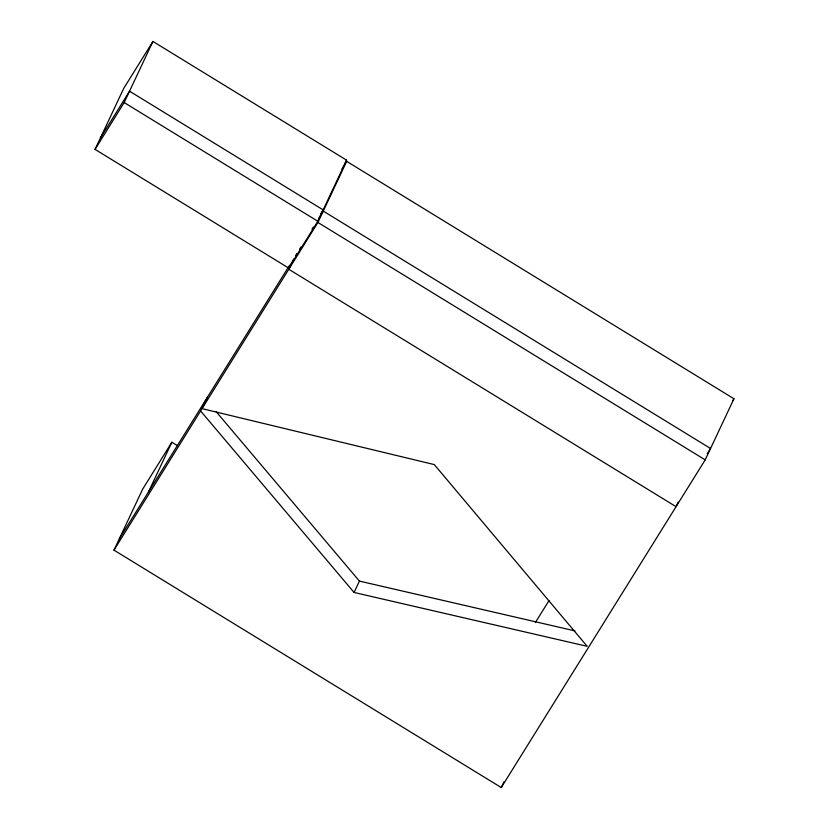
<?xml version="1.0" encoding="UTF-8"?>
<svg xmlns="http://www.w3.org/2000/svg" width="829" height="829" viewBox="0 0 829 829"><rect width="100%" height="100%" fill="white"/><g stroke="black" fill="none" stroke-linecap="round" stroke-linejoin="round"><path stroke-width="1.24" d="M95.045 149.375L123.801 88.257L152.94 41.45L346.574 160.152L317.818 221.26L288.689 268.078L95.045 149.375L124.174 102.558L152.94 41.45M341.931 168.981L346.677 161.354L733.955 398.759L705.199 459.867L501.265 787.55L113.977 550.145L142.733 489.037L171.872 442.23L177.385 445.608M148.464 491.97L171.872 442.23M113.977 550.145L200.608 410.966L205.955 399.599M200.608 410.966L354.076 592.466L587.181 646.319L434.292 464.592L202.048 408.635L207.405 397.267M288.689 268.078L290.295 264.658M678.205 502.136L676.07 506.674L288.793 269.28L291.466 263.591M288.793 269.28L293.601 259.042M202.048 408.635L317.921 222.462L346.677 161.354M354.076 592.466L359.423 581.098L215.965 411.433M501.265 787.55L503.939 781.871M100.392 137.997L129.531 91.19L323.175 209.892L320.46 214.245M345.216 162.329L346.574 160.152M119.335 538.777L289.394 265.529M295.466 255.778L296.844 253.55M299.559 249.197L300.917 247.021M312.015 229.177L313.341 227.053M318.533 218.721L323.269 211.094L710.557 448.499L707.241 453.815M535.358 622.527L549.016 600.59M732.598 400.946L733.955 398.759M359.423 581.098L574.984 630.9M124.174 102.558L317.818 221.26M317.921 222.462L705.199 459.867"/></g></svg>
